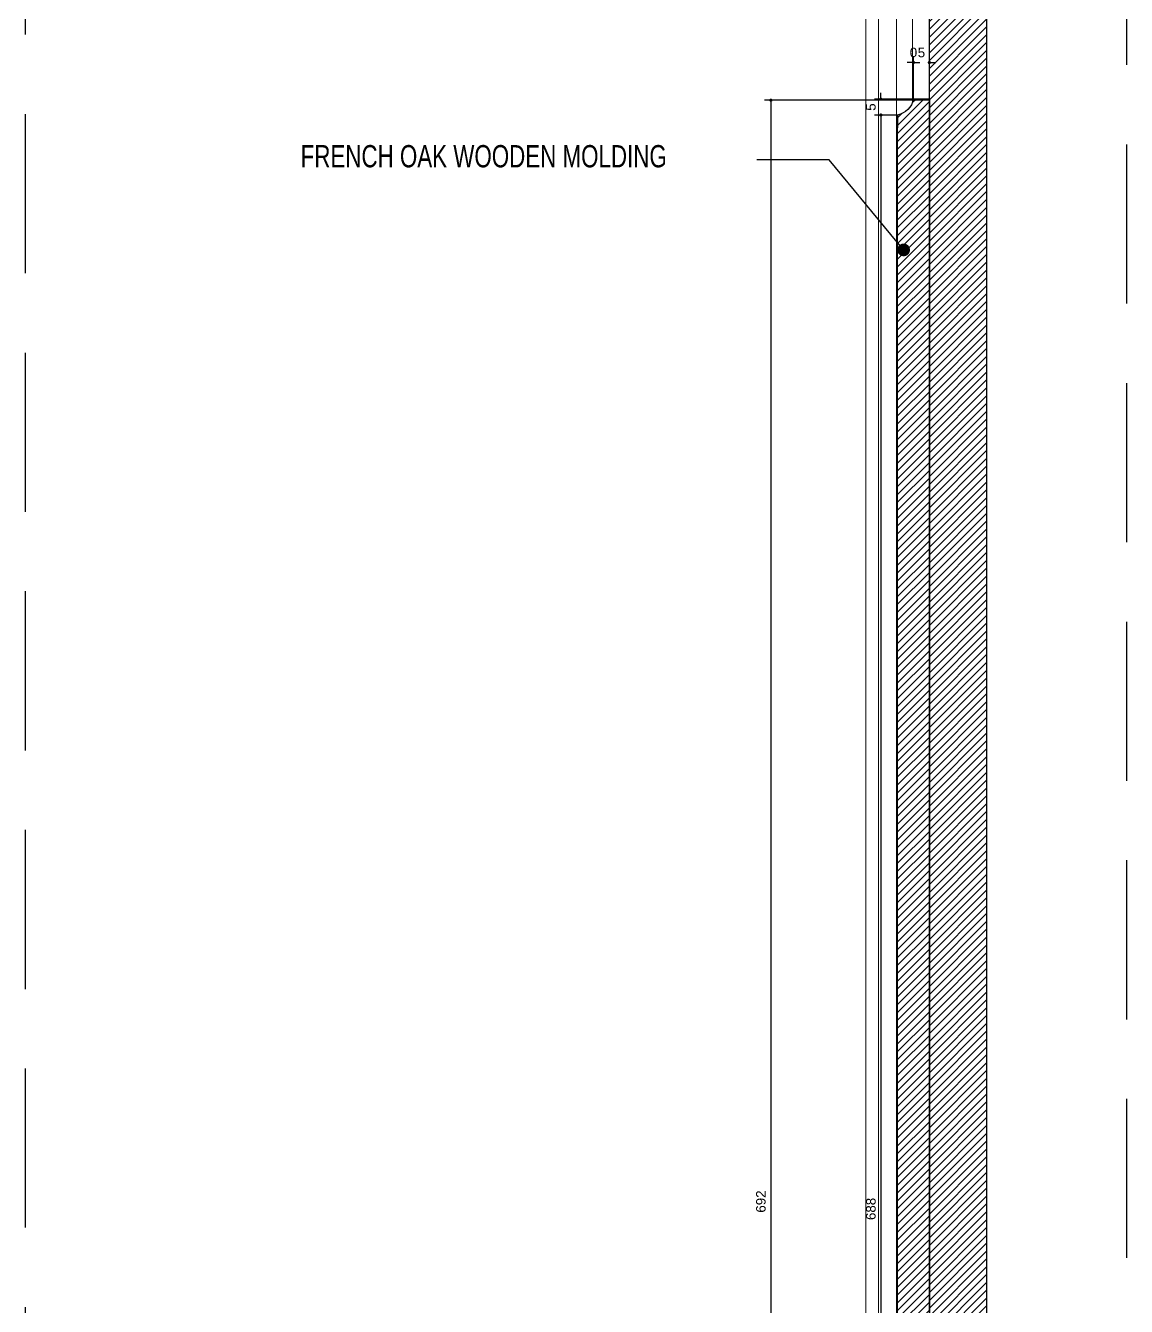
# Model space of a CAD drawing. Header units: inches. Extents: x 274057 to 444617, y 490067 to 635630.
# Drawn here: x 336149.3 to 336495.2, y 524245.3 to 524647.9 of the extents above; entities that cross this region are included whole.
import ezdxf

# ---------------------------------------------------------------- set-up
doc = ezdxf.new("R2010")
doc.units = ezdxf.units.IN
doc.header["$MEASUREMENT"] = 0
doc.linetypes.add('HIDDEN', pattern=[0.375, 0.25, -0.125])
for name, color, linetype in [('CQ SPOT DETAIL DIMENSION', 9, 'Continuous'), ('CQ spot detail elevation', 1, 'Continuous'), ('CQ SPOT DETAILS', 40, 'Continuous'), ('CQ text label', 3, 'Continuous'), ('CQ Wood Section', 60, 'Continuous')]:
    doc.layers.add(name, color=color, linetype=linetype)
doc.styles.add('DIM 50', font='romans.shx', dxfattribs={"width": 0.75, "height": 100})
doc.styles.get("Standard").update_dxf_attribs({"font": 'arial.ttf'})
doc.dimstyles.new('CQ 2', dxfattribs={"dimscale": 0.02, "dimtxt": 150, "dimasz": 50, "dimexe": 100, "dimexo": 0, "dimgap": 80, "dimtad": 1, "dimdec": 0, "dimzin": 0, "dimdsep": 46, "dimtxsty": 'Standard', "dimblk": 'DOT', "dimcen": 100, "dimclrd": 1, "dimclre": 1, "dimclrt": 3, "dimadec": 0, "dimazin": 0, "dimtfac": 1, "dimtdec": 0, "dimtofl": 0, "dimtmove": 0, "dimatfit": 3, "dimfxl": 1, "dimtolj": 1, "dimtzin": 0, "dimlwd": -1, "dimarcsym": 0})
doc.dimstyles.get("Standard").update_dxf_attribs({"dimtxt": 0.18, "dimasz": 0.18, "dimexe": 0.18, "dimexo": 0.0625, "dimgap": 0.09, "dimtad": 0, "dimtih": 1, "dimtoh": 1, "dimdec": 4, "dimzin": 0, "dimdsep": 46, "dimtxsty": 'Standard', "dimcen": 0.09, "dimadec": 0, "dimazin": 0, "dimtfac": 1, "dimtdec": 4, "dimtofl": 0, "dimtmove": 0, "dimatfit": 3, "dimfxl": 1, "dimtolj": 1, "dimtzin": 0, "dimarcsym": 0})

# ---------------------------------------------------------------- blocks, each defined once
blk = doc.blocks.new('wood panel section')
at = {"layer": 'CQ Wood Section', "lineweight": 0}
h = blk.add_hatch(dxfattribs=at)
h.set_pattern_fill('ANSI31', color=253, scale=13.953488, angle=180)
h.set_pattern_definition([(225, (36037.1884, 2e-07), (1.233325781, -1.233325781), [])])
h.paths.add_polyline_path([(373708.28, 517519.28), (373726.28, 517519.28), (373726.28, 516519.28), (373708.28, 516519.28)])
h = blk.add_hatch(dxfattribs=at)
h.set_pattern_fill('ANSI31', color=253, scale=13.953488, angle=180)
h.set_pattern_definition([(225, (35447.3874, 107.719), (1.233325781, -1.233325781), [])])
edge = h.paths.add_edge_path()
edge.add_arc((373696.89, 516671.53), 6.55, 12.4152, 78.1445)
edge.add_line((373698.24, 516677.94), (373698.24, 517360.63))
edge.add_arc((373696.89, 517367.03), 6.55, 281.9026, 347.5848)
edge.add_line((373703.29, 517365.63), (373708.29, 517365.63))
edge.add_line((373708.29, 517365.63), (373708.28, 516672.94))
edge.add_line((373708.28, 516672.94), (373703.29, 516672.94))
at = {"layer": 'CQ Wood Section', "color": 253, "lineweight": 0}
for p, q in [((373688.28, 517455.28, 0), (373688.28, 516583.28, 0)), ((373692.28, 517446.28, 0), (373692.28, 516592.28, 0)), ((373697.94, 516597.94, 0), (373697.94, 517440.63, 0)), ((373702.94, 517435.63, 0), (373702.94, 517364.51, 0))]:
    blk.add_line(p, q, dxfattribs=at)
at = {"layer": 'CQ Wood Section', "ltscale": 1000, "elevation": 0}
blk.add_lwpolyline([(373708.28, 517519.28), (373726.28, 517519.28), (373726.28, 516519.28), (373708.28, 516519.28)], close=True, dxfattribs=at)
for points in [[(373708.29, 517365.63), (373703.29, 517365.63, -0.294706), (373698.25, 517360.63), (373698.24, 517356.65)], [(373708.28, 516672.94), (373703.28, 516672.94, 0.294706), (373698.24, 516677.94), (373698.24, 517356.65)]]:
    blk.add_lwpolyline(points, format="xyb", dxfattribs=at)
blk.add_lwpolyline([(373708.29, 517365.63), (373708.28, 516672.94)], dxfattribs=at)
blk = doc.blocks.new('_Dot')
at = {"color": 0, "linetype": 'ByBlock', "lineweight": -2}
blk.add_line((-0.5, 0), (-1, 0), dxfattribs=at)
at = {"color": 0, "linetype": 'ByBlock', "const_width": 0.5}
blk.add_lwpolyline([(-0.25, 0, 1), (0.25, 0, 1)], format="xyb", close=True, dxfattribs=at)
blk = doc.blocks.new('*D330')
at = {"layer": 'CQ SPOT DETAIL DIMENSION', "color": 1, "lineweight": -2, "transparency": 16777216}
for p, q in [((336433.31, 524624.48), (336381.5, 524624.48)), ((336433.31, 523932.13), (336381.5, 523932.13))]:
    blk.add_line(p, q, dxfattribs=at)
at = {"layer": 'CQ SPOT DETAIL DIMENSION', "color": 1, "transparency": 16777216}
blk.add_line((336383.5, 524623.48), (336383.5, 523933.13), dxfattribs=at)
at = {"layer": 'Defpoints', "color": 0, "transparency": 16777216}
for p in [(336433.31, 524624.48, -0.01), (336383.5, 523932.13), (336433.31, 523932.13)]:
    blk.add_point(p, dxfattribs=at)
at = {"layer": 'CQ SPOT DETAIL DIMENSION', "color": 1, "transparency": 16777216}
for p, rotation in [((336383.5, 524624.48), 90), ((336383.5, 523932.13), 270)]:
    blk.add_blockref('_Dot', p, dxfattribs=dict(at, rotation=rotation))
at = {"layer": 'CQ SPOT DETAIL DIMENSION', "color": 3, "transparency": 16777216, "insert": (336380.37, 524278.3), "char_height": 3, "attachment_point": 5, "rotation": 90}
blk.add_mtext('\\A1;692', dxfattribs=at)
blk = doc.blocks.new('*D331')
at = {"layer": 'CQ SPOT DETAIL DIMENSION', "color": 1, "lineweight": -2, "transparency": 16777216}
for p, q in [((336428.31, 524624.82), (336428.31, 524638.33)), ((336433.3, 524624.82), (336433.3, 524638.33))]:
    blk.add_line(p, q, dxfattribs=at)
at = {"layer": 'CQ SPOT DETAIL DIMENSION', "color": 1, "transparency": 16777216}
for p, q in [((336427.31, 524636.33), (336426.31, 524636.33)), ((336434.3, 524636.33), (336435.3, 524636.33))]:
    blk.add_line(p, q, dxfattribs=at)
at = {"layer": 'Defpoints', "color": 0, "transparency": 16777216}
for p in [(336428.31, 524636.33), (336428.31, 524624.82, 0), (336433.3, 524624.82, 0)]:
    blk.add_point(p, dxfattribs=at)
at = {"layer": 'CQ SPOT DETAIL DIMENSION', "color": 1, "transparency": 16777216}
blk.add_blockref('_Dot', (336428.31, 524636.33), dxfattribs=at)
at = {"layer": 'CQ SPOT DETAIL DIMENSION', "color": 1, "transparency": 16777216, "rotation": 180}
blk.add_blockref('_Dot', (336433.3, 524636.33), dxfattribs=at)
at = {"layer": 'CQ SPOT DETAIL DIMENSION', "color": 3, "transparency": 16777216, "insert": (336430.81, 524639.45), "char_height": 3, "attachment_point": 5}
blk.add_mtext('\\A1;5', dxfattribs=at)
blk = doc.blocks.new('*D332')
at = {"layer": 'CQ SPOT DETAIL DIMENSION', "color": 1, "lineweight": -2, "transparency": 16777216}
blk.add_line((336428.31, 524624.82), (336428.31, 524638.33), dxfattribs=at)
blk.add_line((336428.31, 524624.82), (336428.31, 524638.33), dxfattribs=at)
at = {"layer": 'CQ SPOT DETAIL DIMENSION', "color": 1, "transparency": 16777216}
for p, q in [((336427.31, 524636.33), (336426.31, 524636.33)), ((336429.31, 524636.33), (336430.31, 524636.33))]:
    blk.add_line(p, q, dxfattribs=at)
at = {"layer": 'Defpoints', "color": 0, "transparency": 16777216}
for p in [(336428.31, 524636.33), (336428.31, 524624.82, 0), (336428.31, 524624.82, 0)]:
    blk.add_point(p, dxfattribs=at)
at = {"layer": 'CQ SPOT DETAIL DIMENSION', "color": 1, "transparency": 16777216}
blk.add_blockref('_Dot', (336428.31, 524636.33), dxfattribs=at)
at = {"layer": 'CQ SPOT DETAIL DIMENSION', "color": 1, "transparency": 16777216, "rotation": 180}
blk.add_blockref('_Dot', (336428.31, 524636.33), dxfattribs=at)
at = {"layer": 'CQ SPOT DETAIL DIMENSION', "color": 3, "transparency": 16777216, "insert": (336428.31, 524639.46), "char_height": 3, "attachment_point": 5}
blk.add_mtext('\\A1;0', dxfattribs=at)
blk = doc.blocks.new('*D348')
at = {"layer": 'CQ SPOT DETAIL DIMENSION', "color": 1, "transparency": 16777216}
for p, q in [((336418.06, 524625.82), (336418.06, 524626.82)), ((336418.06, 524618.82), (336418.06, 524617.82))]:
    blk.add_line(p, q, dxfattribs=at)
at = {"layer": 'CQ SPOT DETAIL DIMENSION', "color": 1, "lineweight": -2, "transparency": 16777216}
for p, q in [((336428.31, 524624.82), (336416.06, 524624.82)), ((336423.27, 524619.82), (336416.06, 524619.82))]:
    blk.add_line(p, q, dxfattribs=at)
at = {"layer": 'Defpoints', "color": 0, "transparency": 16777216}
for p in [(336428.31, 524624.82), (336418.06, 524619.82), (336423.27, 524619.82)]:
    blk.add_point(p, dxfattribs=at)
at = {"layer": 'CQ SPOT DETAIL DIMENSION', "color": 1, "transparency": 16777216}
for p, rotation in [((336418.06, 524624.82), 270), ((336418.06, 524619.82), 90)]:
    blk.add_blockref('_Dot', p, dxfattribs=dict(at, rotation=rotation))
at = {"layer": 'CQ SPOT DETAIL DIMENSION', "color": 3, "transparency": 16777216, "insert": (336414.94, 524622.32), "char_height": 3, "attachment_point": 5, "rotation": 90}
blk.add_mtext('\\A1;5', dxfattribs=at)
blk = doc.blocks.new('*D349')
at = {"layer": 'CQ SPOT DETAIL DIMENSION', "color": 1, "lineweight": -2, "transparency": 16777216}
for p, q in [((336423.27, 524619.82), (336416.07, 524619.82)), ((336428.3, 523932.13), (336416.07, 523932.13))]:
    blk.add_line(p, q, dxfattribs=at)
at = {"layer": 'CQ SPOT DETAIL DIMENSION', "color": 1, "transparency": 16777216}
blk.add_line((336418.07, 524618.82), (336418.07, 523933.13), dxfattribs=at)
at = {"layer": 'Defpoints', "color": 0, "transparency": 16777216}
for p in [(336423.27, 524619.82), (336418.07, 523932.13), (336428.3, 523932.13, 0)]:
    blk.add_point(p, dxfattribs=at)
at = {"layer": 'CQ SPOT DETAIL DIMENSION', "color": 1, "transparency": 16777216}
for p, rotation in [((336418.07, 524619.82), 90), ((336418.07, 523932.13), 270)]:
    blk.add_blockref('_Dot', p, dxfattribs=dict(at, rotation=rotation))
at = {"layer": 'CQ SPOT DETAIL DIMENSION', "color": 3, "transparency": 16777216, "insert": (336414.94, 524275.98), "char_height": 3, "attachment_point": 5, "rotation": 90}
blk.add_mtext('\\A1;688', dxfattribs=at)

msp = doc.modelspace()

# ---------------------------------------------------------------- linework, layer by layer
at = {"layer": 'CQ spot detail elevation', "color": 3, "linetype": 'HIDDEN', "ltscale": 200, "elevation": 0}
msp.add_lwpolyline([(336149.29, 524910.57), (336495.22, 524910.57), (336495.22, 523595.11), (336149.29, 523595.11)], close=True, dxfattribs=at)

# ---------------------------------------------------------------- block references
at = {"layer": 'CQ Wood Section'}
msp.add_blockref('wood panel section', (-37274.98, 7259.19, 0), dxfattribs=at)

# ---------------------------------------------------------------- texts
at = {"layer": 'CQ text label', "ltscale": 500, "insert": (336350.78, 524610.38, -0.02), "char_height": 7, "width": 1867.3923, "attachment_point": 3, "style": 'DIM 50'}
msp.add_mtext('\\pxqr;{\\fCityBlueprint|b0|i0|c2|p2;FRENCH OAK WOODEN MOLDING}', dxfattribs=at)

# ---------------------------------------------------------------- dimensions: what is measured, and where the dimension line sits
at = {"layer": 'CQ SPOT DETAIL DIMENSION'}
dim = msp.add_linear_dim(base=(336428.31458141, 524636.32721729, -0.00134293), p1=(336428.31458141, 524624.81902897, -0.00134284), p2=(336428.31458141, 524624.81902897, -0.00134284), angle=180, dimstyle='CQ 2', override={"dimtmove": 1}, dxfattribs=at)
dim.commit()
dim.dimension.update_dxf_attribs({"geometry": '*D332', "text_midpoint": (336428.31458141, 524636.32721729, -0.00134293), "dimtype": 160})
for base, p1, p2, angle, picture, middle in [((336428.31, 524636.33, 0), (336433.3, 524624.82, 0), (336428.31, 524624.82, 0), 180, '*D331', (336430.81, 524636.33, 0)), ((336418.06, 524619.82, 0), (336428.31, 524624.82, 0), (336423.27, 524619.82, 0), 90, '*D348', (336418.06, 524622.32, 0))]:
    dim = msp.add_linear_dim(base=base, p1=p1, p2=p2, angle=angle, dimstyle='CQ 2', dxfattribs=at)
    dim.commit()
    dim.dimension.update_dxf_attribs({"geometry": picture, "text_midpoint": middle, "dimtype": 160})
dim = msp.add_linear_dim(base=(336383.5, 523932.13, 0), p1=(336433.31, 524624.48, -0.01), p2=(336433.31, 523932.13, 0), angle=90, dimstyle='CQ 2', dxfattribs=at)
dim.commit()
dim.dimension.update_dxf_attribs({"geometry": '*D330', "text_midpoint": (336380.37, 524278.3, 0)})
dim = msp.add_linear_dim(base=(336418.07, 523932.13, 0), p1=(336423.27, 524619.82, 0), p2=(336428.3, 523932.13, 0), angle=90, dimstyle='CQ 2', override={"dimtmove": 1}, dxfattribs=at)
dim.commit()
dim.dimension.update_dxf_attribs({"geometry": '*D349', "text_midpoint": (336414.94, 524275.98, 0)})

# ---------------------------------------------------------------- leaders
at = {"layer": 'CQ SPOT DETAILS', "color": 1}
msp.add_leader([(336425.21, 524577.43, -0.01), (336401.86, 524605.74, -0.01), (336379.06, 524605.74, -0.01)], dimstyle='Standard', override={"dimasz": 4, "dimldrblk": 'Dot', "dimfxl": 0.1, "dimarcsym": 2}, dxfattribs=at)

doc.saveas('drawing.dxf')
